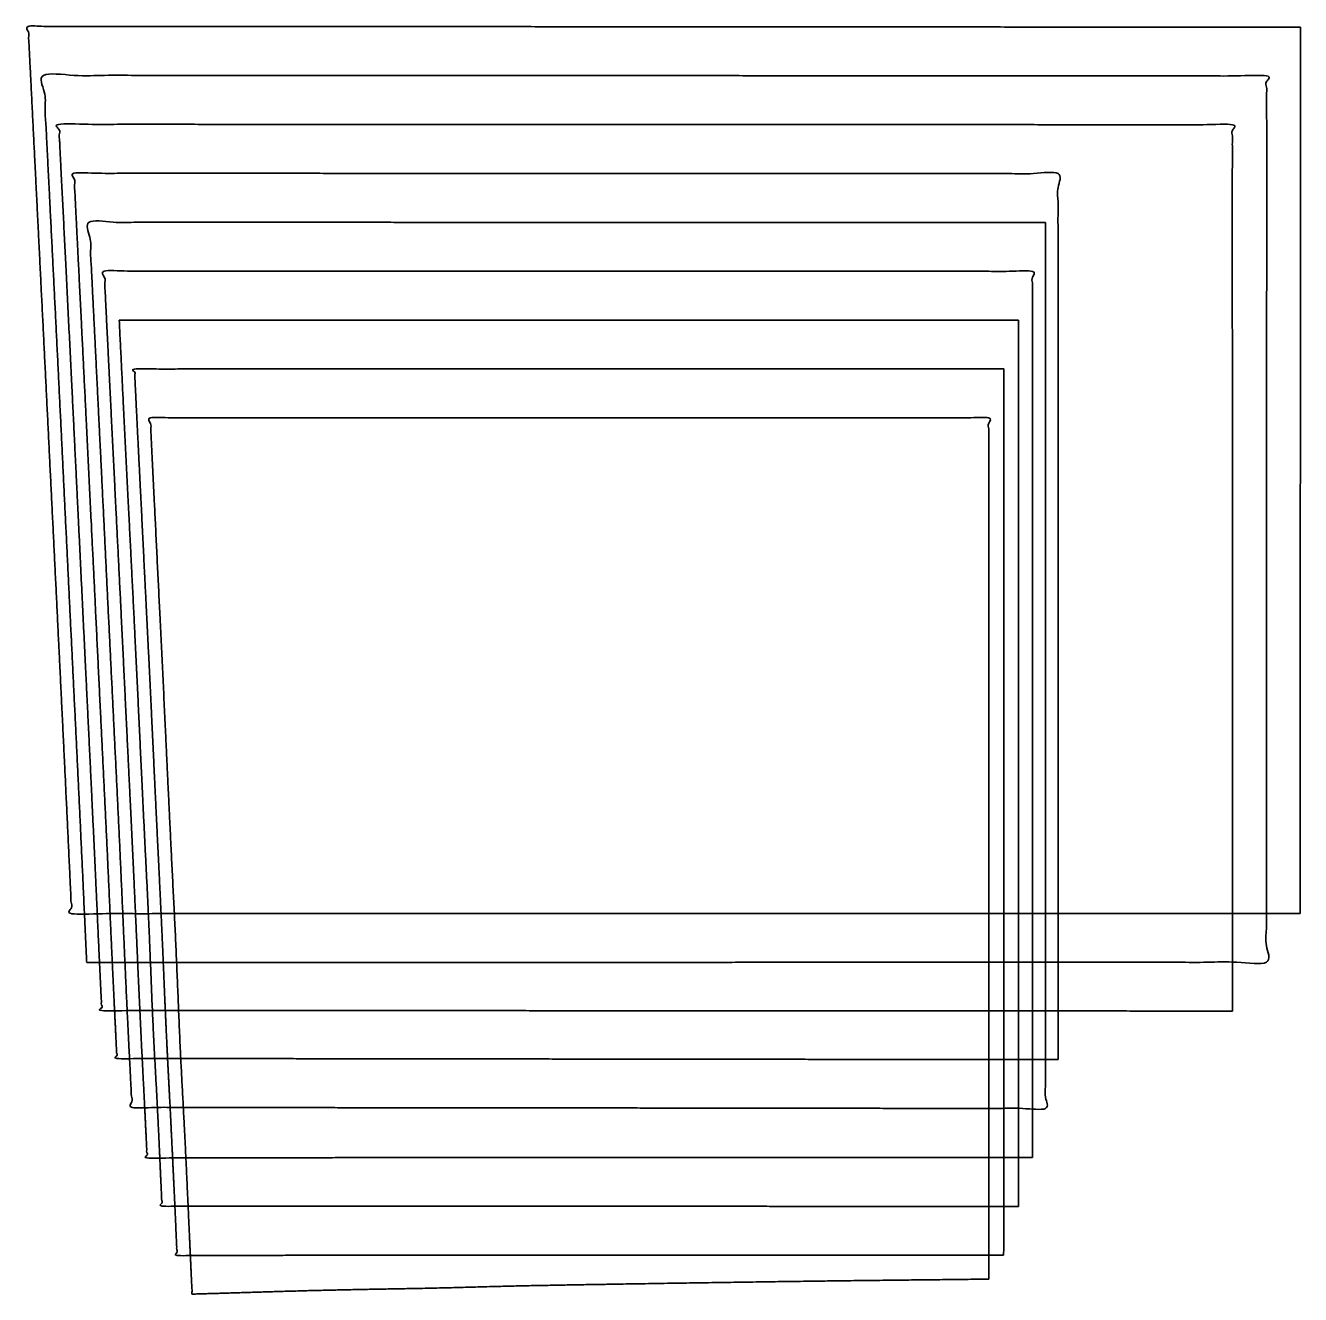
# Model space of a CAD drawing. Extents: x 56256 to 58084, y 30569 to 32387.
import ezdxf

# ---------------------------------------------------------------- set-up
doc = ezdxf.new("R2010")
doc.units = 0
doc.layers.add('OUTER', color=7, linetype='Continuous', lineweight=13)

msp = doc.modelspace()

# ---------------------------------------------------------------- linework, layer by layer
at = {"layer": 'OUTER', "color": 3, "lineweight": 35}
for points, knots in [([(58083.6, 32384.7), (57979.4, 32384.6), (57796.1, 32384.6), (57431.4, 32385), (57066.6, 32385.2), (56701.9, 32385.4), (56441.3, 32385.5), (56259.8, 32385.6), (56263, 32321.8), (56269.2, 32198.3), (56278.6, 32010), (56291.2, 31755.7), (56303.7, 31501.5), (56313, 31311), (56319.2, 31180.2), (56322.2, 31114.2), (56674.4, 31114.4), (57026.6, 31114.6), (57378.7, 31114.6), (57730.9, 31114.6), (58083.1, 31114.6)], [0, 0, 0, 0, 0, 0, 520.923879, 916.188918, 1823.788875, 1823.788875, 1823.788875, 1823.788875, 1823.788875, 2143.180862, 2441.921298, 2766.416906, 3096.687084, 3096.687084, 3096.687084, 3096.687084, 3096.687084, 4857.649845, 4857.649845, 4857.649845, 4857.649845, 4857.649845, 4857.649845]), ([(58083.1, 31114.6), (58083.1, 31243.9), (58083.2, 31497.9), (58083.4, 31751.9), (58083.4, 32006), (58083.5, 32260), (58083.6, 32384.7)], [0, 0, 0, 0, 0, 0, 646.34809, 1270.076992, 1270.076992, 1270.076992, 1270.076992, 1270.076992, 1270.076992]), ([(56343.8, 31044.2), (56682, 31044.8), (57020.2, 31044.1), (57358.3, 31044.7), (57696.5, 31044.5), (58034.7, 31044.6), (58034.8, 31234.5), (58034.9, 31488.5), (58034.8, 31742.5), (58035.2, 31996.5), (58035.1, 32250.5), (58035, 32314.7), (57684.3, 32314.8), (57333.7, 32315), (56983.1, 32315.2), (56632.5, 32315.3), (56281.8, 32315.5), (56291.1, 32126.9), (56304.8, 31872.7), (56315.4, 31618.4), (56329.5, 31364.2), (56340.7, 31109.9), (56343.8, 31044.2)], [0, 0, 0, 0, 0, 0, 1690.813125, 1690.813125, 1690.813125, 1690.813125, 1690.813125, 2639.912895, 2960.899559, 2960.899559, 2960.899559, 2960.899559, 2960.899559, 4714.034566, 4714.034566, 4714.034566, 4714.034566, 4714.034566, 5658.149127, 5986.773301, 5986.773301, 5986.773301, 5986.773301, 5986.773301, 5986.773301]), ([(57985.9, 30974.7), (57985.9, 31038.5), (57985.9, 31228.2), (57985.7, 31482.2), (57986.3, 31736.2), (57985.7, 31990.2), (57985.8, 32180.5), (57986, 32244.7), (57649.5, 32244.8), (57313.1, 32245.1), (56976.6, 32244.8), (56640.1, 32245.4), (56303.7, 32245.3), (56306.7, 32185.3), (56314, 32042.2), (56321.9, 31882.2), (56331.3, 31691.9), (56341.9, 31471.1), (56351.4, 31277.1), (56356.6, 31166.2), (56360.8, 31072.2), (56363.8, 31008.5), (56365.5, 30975.3), (56689.6, 30975.4), (57013.6, 30975.3), (57337.7, 30975), (57661.8, 30974.8), (57985.9, 30974.7)], [0, 0, 0, 0, 0, 0, 318.824674, 948.704138, 1270.00189, 1270.00189, 1270.00189, 1270.00189, 1270.00189, 2952.303346, 2952.303346, 2952.303346, 2952.303346, 2952.303346, 3252.852996, 3668.813024, 3753.006564, 3905.231284, 4057.438042, 4223.872158, 4223.872158, 4223.872158, 4223.872158, 4223.872158, 5844.242752, 5844.242752, 5844.242752, 5844.242752, 5844.242752, 5844.242752]), ([(57736.2, 30905.2), (57736, 30968.9), (57736, 31064.4), (57736.3, 31318.3), (57736.2, 31572.2), (57736.3, 31826.1), (57735.8, 32016.3), (57736.1, 32174.8), (57454, 32174.8), (57171.8, 32174.9), (56889.7, 32175), (56607.6, 32175.1), (56325.5, 32175.2), (56328.7, 32109.9), (56332, 32044.7), (56336.9, 31947.7), (56343.1, 31820.9), (56350.9, 31662.4), (56357.1, 31537.3), (56363.7, 31396.4), (56370.1, 31271.4), (56376, 31144.5), (56380.1, 31049.3), (56383.2, 30985.9), (56385.6, 30938.4), (56387.1, 30906.7), (56656.9, 30906.5), (56926.7, 30906.1), (57196.6, 30905.7), (57466.4, 30905.3), (57736.2, 30905.2)], [0, 0, 0, 0, 0, 0, 318.614932, 477.374998, 1269.618616, 1269.618616, 1269.618616, 1269.618616, 1269.618616, 2680.175467, 2680.175467, 2680.175467, 2680.175467, 2680.175467, 3006.886535, 3006.886535, 3165.837236, 3314.85215, 3473.796228, 3632.746888, 3712.211379, 3791.668243, 3950.184214, 3950.184214, 3950.184214, 3950.184214, 3950.184214, 5299.248064, 5299.248064, 5299.248064, 5299.248064, 5299.248064, 5299.248064]), ([(57718, 32104.8), (57443.8, 32104.7), (57169.7, 32104.7), (56895.5, 32104.8), (56621.4, 32104.9), (56347.2, 32105.1), (56355.8, 31932.3), (56365.5, 31743.9), (56376.6, 31490.1), (56391.3, 31236.5), (56400.9, 30982.7), (56405.5, 30901.8), (56408.8, 30836.6), (56670.7, 30836.2), (56932.5, 30836), (57194.4, 30835.9), (57456.3, 30835.1), (57718.1, 30835.1), (57718.1, 30961.3), (57718.6, 31152.7), (57717.3, 31406.7), (57718.9, 31660.6), (57718, 31914.5), (57718.1, 32042.3), (57718, 32104.8)], [0, 0, 0, 0, 0, 0, 1370.78907, 1370.78907, 1370.78907, 1370.78907, 1370.78907, 2235.787419, 2314.114006, 2640.762682, 2640.762682, 2640.762682, 2640.762682, 2640.762682, 3950.070991, 3950.070991, 3950.070991, 3950.070991, 3950.070991, 4581.003368, 4907.240227, 5219.71516, 5219.71516, 5219.71516, 5219.71516, 5219.71516, 5219.71516]), ([(57699.6, 30764.7), (57699.4, 30827.5), (57699.4, 30890.2), (57699.6, 31010.1), (57699.5, 31162.8), (57699.2, 31351.1), (57699.5, 31542.4), (57699.7, 31733.6), (57699.6, 31867.7), (57699.5, 31969.1), (57699.4, 32034.7), (57433.3, 32034.7), (57167.2, 32035.2), (56901.1, 32034.1), (56634.9, 32035.4), (56368.8, 32034.9), (56372.4, 31961.8), (56376, 31888.7), (56380.9, 31789.3), (56385.9, 31689.8), (56392.2, 31563.4), (56397.1, 31463.8), (56401.8, 31364.2), (56406.4, 31271.7), (56411.6, 31163.8), (56415.8, 31067.4), (56419.3, 30985.9), (56423.4, 30904.4), (56426.7, 30842.2), (56429, 30795.4), (56430.3, 30764.1), (56684.2, 30764.9), (56938, 30764.6), (57191.9, 30764.9), (57445.7, 30764.8), (57699.6, 30764.7)], [0, 0, 0, 0, 0, 0, 313.731861, 313.731861, 599.521692, 763.33175, 941.707532, 1270.019658, 1270.019658, 1270.019658, 1270.019658, 1270.019658, 2600.53332, 2600.53332, 2600.53332, 2600.53332, 2600.53332, 2966.377997, 2966.377997, 3098.32062, 3098.32062, 3233.384198, 3464.91448, 3464.91448, 3561.370304, 3638.527603, 3715.776058, 3872.835853, 3872.835853, 3872.835853, 3872.835853, 3872.835853, 5142.054016, 5142.054016, 5142.054016, 5142.054016, 5142.054016, 5142.054016]), ([(57679.4, 31964.7), (57553.9, 31964.7), (57296.1, 31964.8), (57038.3, 31964.7), (56780.5, 31964.9), (56522.7, 31964.9), (56390.4, 31964.8)], [0, 0, 0, 0, 0, 0, 627.519138, 1288.953364, 1288.953364, 1288.953364, 1288.953364, 1288.953364, 1288.953364]), ([(56390.4, 31964.8), (56396.3, 31845.9), (56403.4, 31692.9), (56414.3, 31507.8), (56421.9, 31303.5), (56434.4, 31082.4), (56438.1, 30947.2), (56445.2, 30846.4), (56447.9, 30777.6), (56450.2, 30727.9), (56451.7, 30695.2), (56697.3, 30695.1), (56942.8, 30695.5), (57188.4, 30694.6), (57433.9, 30694.9), (57679.5, 30694.7)], [0, 0, 0, 0, 0, 0, 594.953673, 765.770467, 927.083699, 1022.048917, 1107.388971, 1271.054895, 1271.054895, 1271.054895, 1271.054895, 1271.054895, 2498.805195, 2498.805195, 2498.805195, 2498.805195, 2498.805195, 2498.805195]), ([(57679.5, 30694.7), (57679.5, 30762.4), (57679.6, 30891.8), (57679.6, 31089.5), (57679, 31343.5), (57679.6, 31597.5), (57679.4, 31783.9), (57679.4, 31908.4), (57679.4, 31964.7)], [0, 0, 0, 0, 0, 0, 338.114838, 647.354556, 988.594909, 1269.962127, 1269.962127, 1269.962127, 1269.962127, 1269.962127, 1269.962127]), ([(57658.2, 31894.7), (57409, 31894.8), (57159.8, 31894.8), (56910.6, 31894.8), (56661.4, 31894.7), (56412.2, 31894.7), (56413.9, 31861), (56415.5, 31827.3), (56418.7, 31762.9), (56422, 31698.5), (56426.8, 31600.5), (56430, 31536.3), (56434, 31457.1), (56437, 31393.7), (56440.7, 31315.4), (56443.5, 31255.8), (56447.2, 31181.3), (56450.1, 31121.7), (56452.9, 31060.2), (56455.5, 30996.8), (56457.6, 30948.3), (56460, 30899.9), (56462.6, 30851.5), (56464.2, 30819.8), (56466.6, 30771.8), (56468.8, 30723.8), (56470.4, 30690.7), (56471.9, 30657.6), (56473.3, 30624.5), (56710.3, 30624.6), (56947.2, 30625.4), (57184.2, 30624.7), (57421.1, 30624.9), (57658.1, 30624.8)], [0, 0, 0, 0, 0, 0, 1245.934023, 1245.934023, 1245.934023, 1245.934023, 1245.934023, 1414.709051, 1414.709051, 1568.398209, 1568.398209, 1736.304524, 1736.304524, 1810.924741, 1885.834012, 1960.168136, 2034.792288, 2109.405011, 2109.405011, 2193.328042, 2277.446966, 2277.446966, 2351.929809, 2351.929809, 2351.929809, 2517.625426, 2517.625426, 2517.625426, 2517.625426, 2517.625426, 3702.406772, 3702.406772, 3702.406772, 3702.406772, 3702.406772, 3702.406772]), ([(57658.1, 30624.8), (57658.2, 30738.4), (57658.3, 30992.4), (57658.1, 31246.4), (57658.3, 31500.4), (57658.2, 31754.4), (57658.2, 31894.7)], [0, 0, 0, 0, 0, 0, 568.226154, 1269.91936, 1269.91936, 1269.91936, 1269.91936, 1269.91936, 1269.91936]), ([(57637, 30590.6), (57637, 30652.2), (57637, 30760.9), (57637.2, 30945.6), (57636.5, 31192.4), (57637.4, 31439.3), (57636.7, 31624.5), (57636.6, 31762.6), (57636.7, 31824.7), (57396.3, 31824.7), (57155.9, 31824.7), (56915.5, 31824.8), (56675.1, 31824.8), (56434.8, 31824.7), (56438, 31760.8), (56441.8, 31682.4), (56448.6, 31542.5), (56456.6, 31387.3), (56464.5, 31200.2), (56472.9, 31062.7), (56477.1, 30921), (56484.3, 30810), (56488.2, 30714), (56491.2, 30649.9), (56493.5, 30600.3), (56494.9, 30569.1), (56550.2, 30570.6), (56633.3, 30573.4), (56716.4, 30576.2), (56811.6, 30576.2), (56921.3, 30580), (57094.5, 30583.5), (57239.7, 30585.4), (57385, 30588.1), (57518.3, 30589.1), (57637, 30590.6)], [0, 0, 0, 0, 0, 0, 308.035521, 543.442293, 923.714441, 1234.144068, 1234.144068, 1234.144068, 1234.144068, 1234.144068, 2436.099792, 2436.099792, 2436.099792, 2436.099792, 2436.099792, 2755.986793, 2828.505607, 3136.699278, 3212.943258, 3372.350508, 3444.885425, 3536.953104, 3693.128419, 3693.128419, 3693.128419, 3693.128419, 3693.128419, 3969.544042, 4108.927229, 4108.927229, 4168.789383, 4242.048525, 4835.403193, 4835.403193, 4835.403193, 4835.403193, 4835.403193, 4835.403193])]:
    msp.add_open_spline(points, degree=5, knots=knots, dxfattribs=at)

doc.saveas('drawing.dxf')
